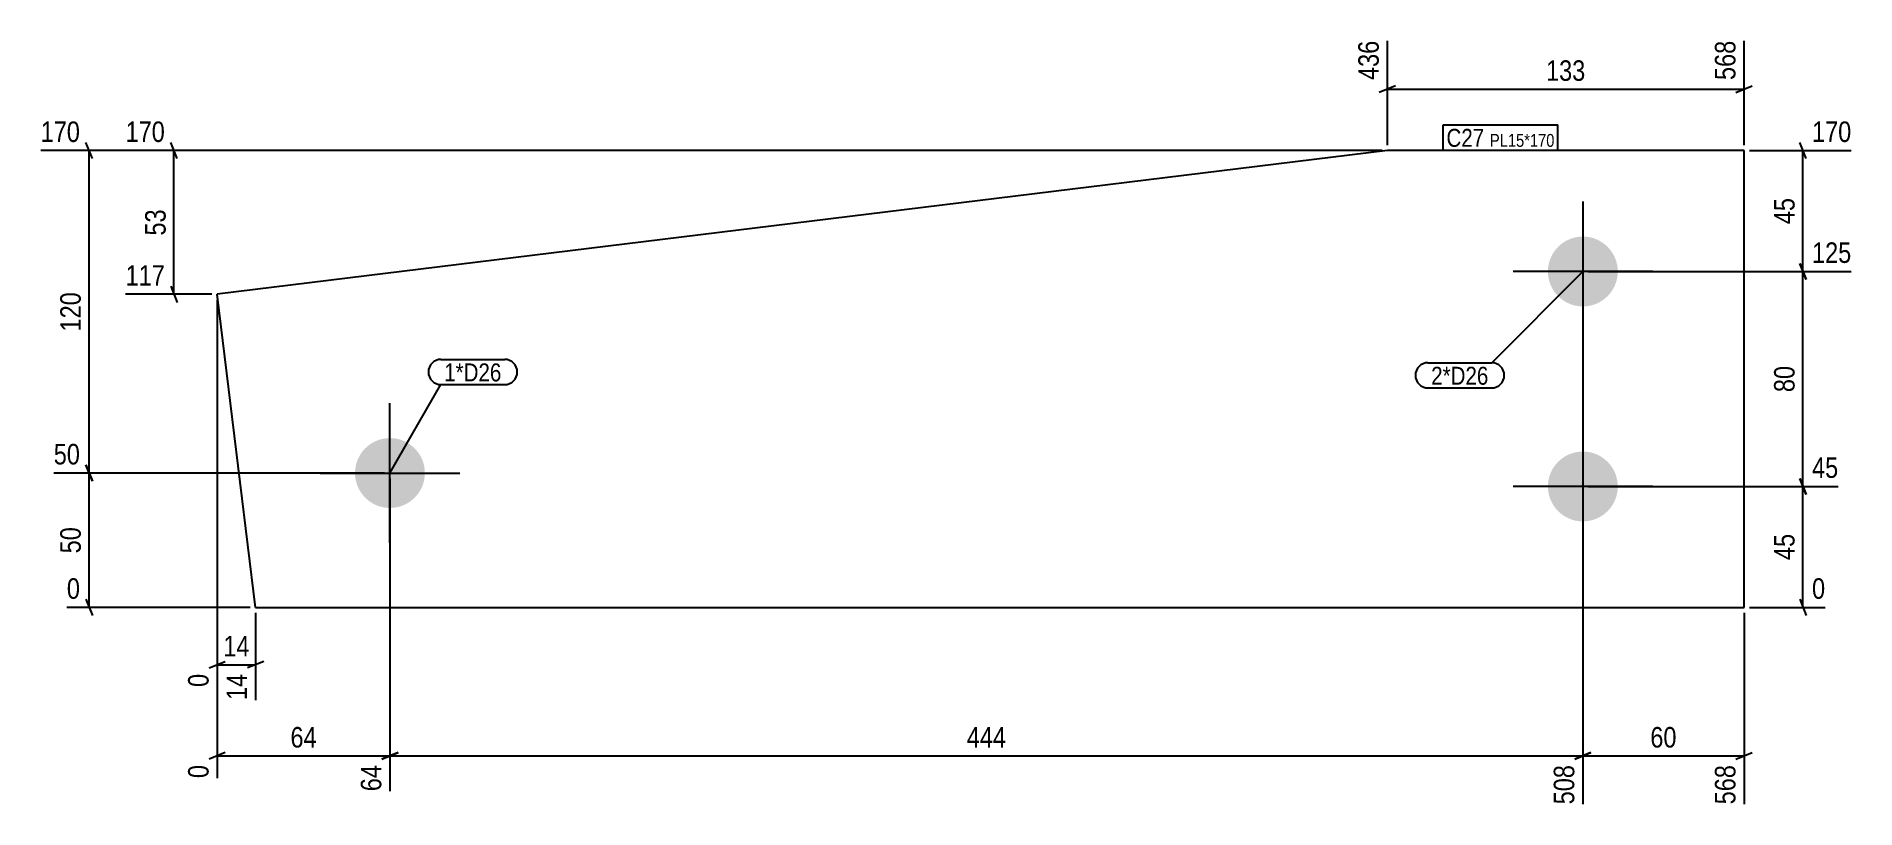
# Model space of a CAD drawing. Header units: millimetres. Extents: x 4 to 682, y 4 to 292.
import ezdxf

# ---------------------------------------------------------------- set-up
doc = ezdxf.new("R2010")
doc.units = ezdxf.units.MM
for name, color, linetype in [('MÅLSÆTNING', 7, 'Continuous'), ('STÅL', 7, 'Continuous'), ('TEKST', 7, 'Continuous')]:
    doc.layers.add(name, color=color, linetype=linetype)
doc.styles.add('Arial Narrow', font='ARIALN.TTF', dxfattribs={"height": 0.2})

msp = doc.modelspace()

# ---------------------------------------------------------------- hatches: boundary and pattern name
at = {"layer": 'STÅL', "linetype": 'Continuous'}
for points in [[(580.11, 191.28, -1), (580.11, 217.28, -1)], [(123.02, 129.28, -1), (149.02, 129.28, -1)], [(580.11, 111.28, -1), (580.11, 137.28, -1)]]:
    msp.add_hatch(color=3, dxfattribs=at).paths.add_polyline_path(points)

# ---------------------------------------------------------------- linework, layer by layer
at = {"layer": 'MÅLSÆTNING', "color": 7, "linetype": 'Continuous'}
for p, q in [((507.34, 251.28), (507.34, 290.18)), ((640.11, 251.28), (640.11, 290.18)), ((510.34, 273.35), (504.34, 270.95)), ((507.34, 272.15), (640.11, 272.15)), ((637.11, 270.95), (643.11, 273.35)), ((25.23, 246.28), (22.82, 252.28)), ((56.83, 246.28), (54.43, 252.28)), ((663.23, 246.28), (660.83, 252.28)), ((505.34, 249.28), (6, 249.28)), ((24.02, 129.28), (24.02, 249.28)), ((505.34, 249.28), (37.61, 249.28)), ((55.63, 195.79), (55.63, 249.28)), ((642.11, 249.28), (680.05, 249.28)), ((662.03, 204.28), (662.03, 249.28)), ((582.11, 204.28), (680.05, 204.28)), ((582.11, 204.28), (680.05, 204.28)), ((660.83, 207.28), (663.23, 201.28)), ((663.23, 201.28), (660.83, 207.28)), ((662.03, 124.28), (662.03, 204.28)), ((54.43, 198.79), (56.83, 192.79)), ((580.11, 202.28), (580.11, 6)), ((580.11, 202.28), (580.11, 6)), ((69.71, 195.79), (37.61, 195.79)), ((71.71, 193.79), (71.71, 15.75)), ((71.71, 193.79), (71.71, 49.67)), ((134.02, 129.28), (10.87, 129.28)), ((134.02, 129.28), (10.87, 129.28)), ((22.82, 132.28), (25.23, 126.28)), ((25.23, 126.28), (22.82, 132.28)), ((24.02, 79.28), (24.02, 129.28)), ((136.02, 127.28), (136.02, 10.87)), ((582.11, 124.28), (675.18, 124.28)), ((582.11, 124.28), (675.18, 124.28)), ((660.83, 127.28), (663.23, 121.28)), ((663.23, 121.28), (660.83, 127.28)), ((662.03, 79.28), (662.03, 124.28)), ((22.82, 82.28), (25.23, 76.28)), ((660.83, 82.28), (663.23, 76.28)), ((84.02, 79.28), (15.75, 79.28)), ((86.02, 77.28), (86.02, 44.79)), ((640.11, 77.28), (640.11, 6)), ((642.11, 79.28), (670.3, 79.28)), ((68.71, 56.74), (74.71, 59.14)), ((71.71, 57.94), (86.02, 57.94)), ((89.02, 59.14), (83.02, 56.74)), ((74.71, 25.23), (68.71, 22.82)), ((71.71, 24.02), (136.02, 24.02)), ((133.02, 22.82), (139.02, 25.23)), ((583.11, 25.23), (577.11, 22.82)), ((577.11, 22.82), (583.11, 25.23)), ((580.11, 24.02), (640.11, 24.02)), ((637.11, 22.82), (643.11, 25.23))]:
    msp.add_line(p, q, dxfattribs=at)
at = {"layer": 'STÅL', "color": 2, "linetype": 'Continuous'}
for p, q in [((507.34, 249.28), (71.71, 195.79)), ((640.11, 249.28), (507.34, 249.28)), ((640.11, 79.28), (640.11, 249.28)), ((86.02, 79.28), (71.71, 195.79)), ((86.02, 79.28), (640.11, 79.28))]:
    msp.add_line(p, q, dxfattribs=at)
at = {"layer": 'STÅL', "color": 3, "linetype": 'Continuous'}
for p, q in [((580.11, 230.28), (580.11, 178.28)), ((606.11, 204.28), (554.11, 204.28)), ((136.02, 103.28), (136.02, 155.28)), ((580.11, 150.28), (580.11, 98.28)), ((110.02, 129.28), (162.02, 129.28)), ((606.11, 124.28), (554.11, 124.28))]:
    msp.add_line(p, q, dxfattribs=at)

# ---------------------------------------------------------------- wipeouts: each hides what was drawn before it
at = {"color": 0}
for points in [[(177.53, 163.39), (177.53, 170.39), (156.22, 170.39), (156.22, 163.39)], [(544.97, 162.14), (544.97, 169.14), (523.65, 169.14), (523.65, 162.14)]]:
    msp.add_wipeout(points, dxfattribs=at).dxf.layer = 'TEKST'

# ---------------------------------------------------------------- next in the draw order: wipeouts: each hides what was drawn before it
at = {"color": 0, "linetype": 'Continuous'}
for points in [[(505.74, 291.78), (494.54, 291.78), (494.54, 273.95), (505.74, 273.95)], [(638.51, 291.78), (627.31, 291.78), (627.31, 273.95), (638.51, 273.95)], [(22.22, 250.88), (22.22, 262.08), (4.4, 262.08), (4.4, 250.88)], [(53.83, 250.88), (53.83, 262.08), (36.01, 262.08), (36.01, 250.88)], [(681.65, 250.88), (681.65, 262.08), (663.83, 262.08), (663.83, 250.88)], [(53.83, 197.39), (53.83, 208.59), (36.01, 208.59), (36.01, 197.39)], [(22.22, 130.88), (22.22, 142.08), (9.27, 142.08), (9.27, 130.88)], [(676.78, 125.88), (676.78, 137.08), (663.83, 137.08), (663.83, 125.88)], [(22.22, 80.88), (22.22, 92.08), (14.15, 92.08), (14.15, 80.88)], [(70.11, 22.22), (58.91, 22.22), (58.91, 14.15), (70.11, 14.15)], [(134.42, 22.22), (123.22, 22.22), (123.22, 9.27), (134.42, 9.27)], [(638.51, 22.22), (627.31, 22.22), (627.31, 4.4), (638.51, 4.4)]]:
    msp.add_wipeout(points, dxfattribs=at).dxf.layer = 'MÅLSÆTNING'
at = {"color": 0}
for points, layer in [([(582.63, 273.65), (582.63, 284.85), (564.81, 284.85), (564.81, 273.65)], 'MÅLSÆTNING'), ([(660.53, 233.25), (649.33, 233.25), (649.33, 220.3), (660.53, 220.3)], 'MÅLSÆTNING'), ([(54.13, 229.01), (42.93, 229.01), (42.93, 216.06), (54.13, 216.06)], 'MÅLSÆTNING'), ([(22.52, 198.19), (11.32, 198.19), (11.32, 180.37), (22.52, 180.37)], 'MÅLSÆTNING'), ([(660.53, 170.75), (649.33, 170.75), (649.33, 157.8), (660.53, 157.8)], 'MÅLSÆTNING'), ([(22.52, 110.75), (11.32, 110.75), (11.32, 97.8), (22.52, 97.8)], 'MÅLSÆTNING'), ([(660.53, 108.25), (649.33, 108.25), (649.33, 95.3), (660.53, 95.3)], 'MÅLSÆTNING'), ([(85.34, 59.44), (85.34, 70.64), (72.39, 70.64), (72.39, 59.44)], 'MÅLSÆTNING'), ([(110.34, 25.53), (110.34, 36.73), (97.39, 36.73), (97.39, 25.53)], 'MÅLSÆTNING'), ([(616.58, 25.53), (616.58, 36.73), (603.63, 36.73), (603.63, 25.53)], 'MÅLSÆTNING'), ([(543.41, 250.68), (543.41, 257.68), (529.34, 257.68), (529.34, 250.68)], 'TEKST'), ([(177.53, 163.39), (177.53, 170.39), (156.22, 170.39), (156.22, 163.39)], 'TEKST'), ([(544.97, 162.14), (544.97, 169.14), (523.65, 169.14), (523.65, 162.14)], 'TEKST')]:
    msp.add_wipeout(points, dxfattribs=at).dxf.layer = layer

# ---------------------------------------------------------------- next in the draw order: linework, layer by layer
at = {"layer": 'MÅLSÆTNING', "color": 7, "linetype": 'Continuous'}
for p, q in [((136.02, 127.28), (136.02, 10.87)), ((139.02, 25.23), (133.02, 22.82)), ((136.02, 24.02), (580.11, 24.02))]:
    msp.add_line(p, q, dxfattribs=at)
at = {"layer": 'TEKST', "color": 7, "linetype": 'Continuous'}
for p, q in [((580.11, 204.28), (546.17, 170.34)), ((155.02, 171.59), (178.73, 171.59)), ((522.45, 170.34), (546.17, 170.34)), ((136.02, 129.28), (155.02, 162.19)), ((155.02, 162.19), (178.73, 162.19)), ((522.45, 160.94), (546.17, 160.94))]:
    msp.add_line(p, q, dxfattribs=at)
for centre, start, end in [((155.02, 166.89), 90, 270), ((178.73, 166.89), 270, 90), ((522.45, 165.64), 90, 270), ((546.17, 165.64), 270, 90)]:
    msp.add_arc(centre, 4.7, start, end, dxfattribs=at)

# ---------------------------------------------------------------- next in the draw order: texts
at = {"layer": 'MÅLSÆTNING', "color": 3, "linetype": 'Continuous', "style": 'Arial Narrow'}
for s, height, p in [('436', 7.635, (504.14, 275.55)), ('568', 7.635, (636.91, 275.55)), ('64', 7.635, (132.82, 10.87)), ('0', 7.64, (68.51, 15.75)), ('568', 7.635, (636.91, 6))]:
    msp.add_text(s, height=height, rotation=90.00021, dxfattribs=at).set_placement(p)
at = {"layer": 'MÅLSÆTNING', "color": 3, "style": 'Arial Narrow'}
for s, p in [('133', (566.41, 275.25)), ('14', (73.99, 61.04)), ('64', (98.99, 27.13)), ('60', (605.23, 27.13))]:
    msp.add_text(s, height=7.635, dxfattribs=at).set_placement(p)
at = {"layer": 'MÅLSÆTNING', "color": 3, "linetype": 'Continuous', "style": 'Arial Narrow'}
for s, height, p in [('170', 7.635, (6, 252.48)), ('170', 7.635, (37.61, 252.48)), ('170', 7.635, (665.43, 252.48)), ('117', 7.635, (37.61, 198.99)), ('50', 7.635, (10.87, 132.48)), ('45', 7.635, (665.43, 127.48)), ('0', 7.64, (15.75, 82.48))]:
    msp.add_text(s, height=height, dxfattribs=at).set_placement(p)
at = {"layer": 'MÅLSÆTNING', "color": 3, "style": 'Arial Narrow'}
for s, p in [('45', (658.93, 221.9)), ('53', (52.53, 217.66)), ('120', (20.92, 181.97)), ('80', (658.93, 159.4)), ('50', (20.92, 99.4)), ('45', (658.93, 96.9))]:
    msp.add_text(s, height=7.635, rotation=90.00021, dxfattribs=at).set_placement(p)
at = {"layer": 'TEKST', "color": 3, "style": 'Arial Narrow'}
for s, p in [('1*D26', (156.22, 163.39)), ('2*D26', (523.65, 162.14))]:
    msp.add_text(s, height=6.681, dxfattribs=at).set_placement(p)

# ---------------------------------------------------------------- next in the draw order: wipeouts: each hides what was drawn before it
at = {"color": 0, "linetype": 'Continuous'}
for points in [[(681.65, 205.88), (681.65, 217.08), (663.83, 217.08), (663.83, 205.88)], [(671.9, 80.88), (671.9, 92.08), (663.83, 92.08), (663.83, 80.88)], [(84.42, 56.14), (73.22, 56.14), (73.22, 43.19), (84.42, 43.19)]]:
    msp.add_wipeout(points, dxfattribs=at).dxf.layer = 'MÅLSÆTNING'
at = {"color": 0}
msp.add_wipeout([(543.41, 250.68), (543.41, 257.68), (529.34, 257.68), (529.34, 250.68)], dxfattribs=at).dxf.layer = 'TEKST'

# ---------------------------------------------------------------- next in the draw order: linework, layer by layer
at = {"layer": 'TEKST', "color": 7, "linetype": 'Continuous'}
msp.add_line((528.14, 249.48), (528.14, 258.88), dxfattribs=at)

# ---------------------------------------------------------------- next in the draw order: texts
at = {"layer": 'MÅLSÆTNING', "color": 3, "linetype": 'Continuous', "style": 'Arial Narrow'}
for s, height, p in [('125', 7.635, (665.43, 207.48)), ('0', 7.64, (665.43, 82.48))]:
    msp.add_text(s, height=height, dxfattribs=at).set_placement(p)
msp.add_text('14', height=7.635, rotation=90.00021, dxfattribs=at).set_placement((82.82, 44.79))

# ---------------------------------------------------------------- next in the draw order: wipeouts: each hides what was drawn before it
at = {"color": 0, "linetype": 'Continuous'}
for points in [[(70.11, 56.14), (58.91, 56.14), (58.91, 48.07), (70.11, 48.07)], [(578.51, 22.22), (567.31, 22.22), (567.31, 4.4), (578.51, 4.4)]]:
    msp.add_wipeout(points, dxfattribs=at).dxf.layer = 'MÅLSÆTNING'
at = {"color": 0}
for points, layer in [([(366.98, 25.53), (366.98, 36.73), (349.15, 36.73), (349.15, 25.53)], 'MÅLSÆTNING'), ([(569.57, 250.68), (569.57, 255.68), (545.51, 255.68), (545.51, 250.68)], 'TEKST')]:
    msp.add_wipeout(points, dxfattribs=at).dxf.layer = layer

# ---------------------------------------------------------------- next in the draw order: texts
at = {"layer": 'MÅLSÆTNING', "color": 3, "linetype": 'Continuous', "style": 'Arial Narrow'}
for s, height, p in [('0', 7.64, (68.51, 49.67)), ('508', 7.635, (576.91, 6))]:
    msp.add_text(s, height=height, rotation=90.00021, dxfattribs=at).set_placement(p)
at = {"layer": 'MÅLSÆTNING', "color": 3, "style": 'Arial Narrow'}
msp.add_text('444', height=7.635, dxfattribs=at).set_placement((350.75, 27.13))

# ---------------------------------------------------------------- next in the draw order: wipeouts: each hides what was drawn before it
at = {"color": 0}
msp.add_wipeout([(569.57, 250.68), (569.57, 255.68), (545.51, 255.68), (545.51, 250.68)], dxfattribs=at).dxf.layer = 'TEKST'

# ---------------------------------------------------------------- next in the draw order: linework, layer by layer
at = {"layer": 'TEKST', "color": 7, "linetype": 'Continuous'}
for p, q in [((528.14, 258.88), (570.77, 258.88)), ((570.77, 249.48), (570.77, 258.88)), ((528.14, 249.48), (570.77, 249.48))]:
    msp.add_line(p, q, dxfattribs=at)

# ---------------------------------------------------------------- next in the draw order: texts
at = {"layer": 'TEKST', "color": 3, "style": 'Arial Narrow'}
for s, height, p in [('C27', 6.681, (529.34, 250.68)), ('PL15*170', 4.772, (545.51, 250.68))]:
    msp.add_text(s, height=height, dxfattribs=at).set_placement(p)

doc.saveas('drawing.dxf')
